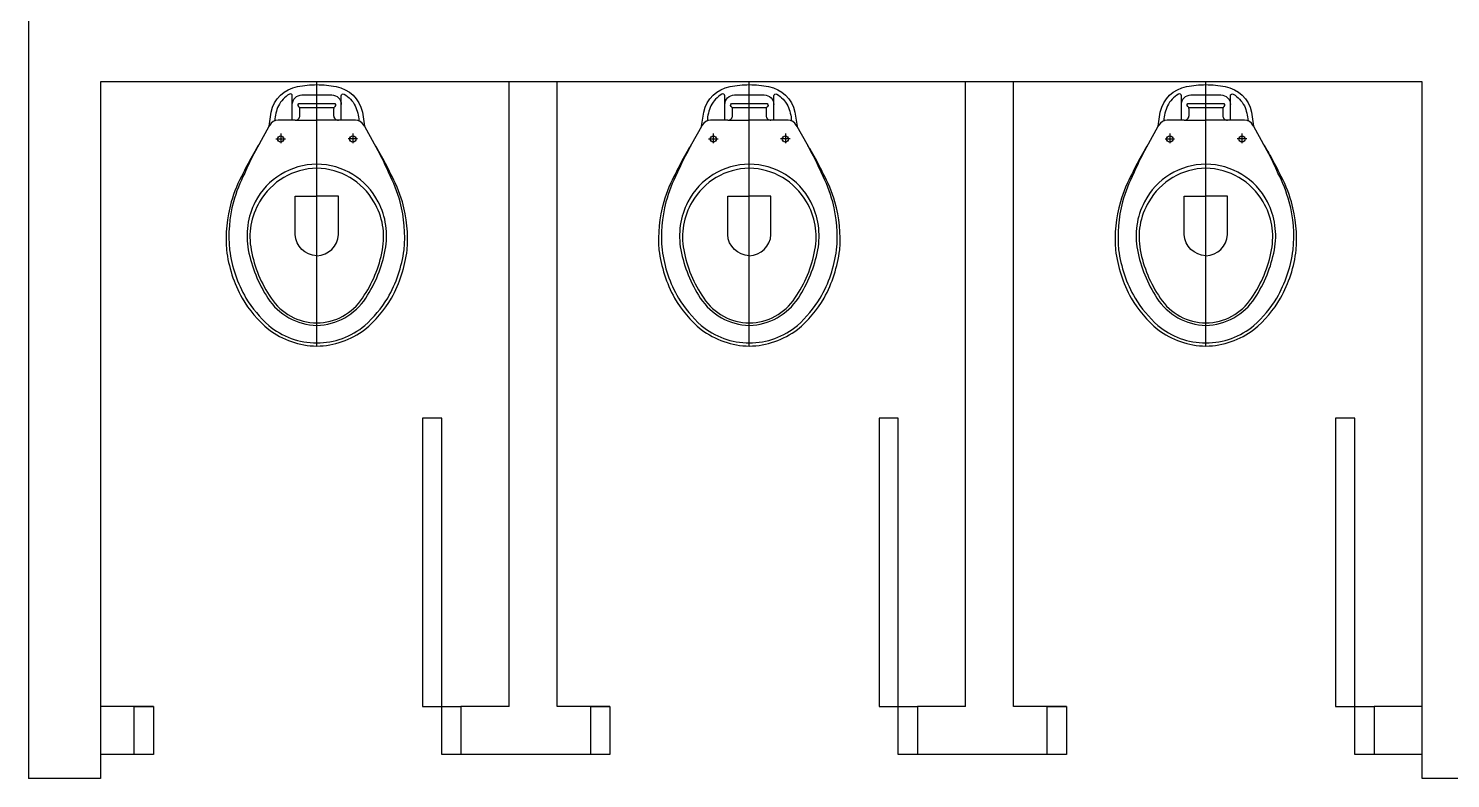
# Model space of a CAD drawing. Header units: millimetres. Extents: x 20431 to 27288, y 6147 to 13165.
# Drawn here: x 20973.3 to 21269.2, y 8777.1 to 8933.2 of the extents above; entities that cross this region are included whole.
import ezdxf

# ---------------------------------------------------------------- set-up
doc = ezdxf.new("R2010")
doc.units = ezdxf.units.MM
doc.header["$MEASUREMENT"] = 0
for name, color, linetype in [('Arqui-02', 2, 'Continuous'), ('Arqui-Louças', 30, 'Continuous'), ('Arqui-Paredes', 3, 'Continuous')]:
    doc.layers.add(name, color=color, linetype=linetype)

msp = doc.modelspace()

# ---------------------------------------------------------------- linework, layer by layer
at = {"layer": 'Arqui-02'}
for p, q in [((20999.3, 8792.1), (20988.3, 8792.1)), ((21073.3, 8792.1), (21063.3, 8792.1)), ((21094.3, 8792.1), (21083.3, 8792.1)), ((21168.3, 8792.1), (21158.3, 8792.1)), ((21189.3, 8792.1), (21178.3, 8792.1)), ((21263.3, 8792.1), (21253.3, 8792.1)), ((20999.3, 8782.1), (20988.3, 8782.1)), ((21094.3, 8782.1), (21063.3, 8782.1)), ((21189.3, 8782.1), (21158.3, 8782.1)), ((21263.3, 8782.1), (21253.3, 8782.1))]:
    msp.add_line(p, q, dxfattribs=at)
for points in [[(21073.3, 8792.1), (21073.3, 8922.1)], [(21083.3, 8792.1), (21083.3, 8922.1)], [(21168.3, 8792.1), (21168.3, 8922.1)], [(21178.3, 8792.1), (21178.3, 8922.1)]]:
    msp.add_lwpolyline(points, dxfattribs=at)
for points in [[(21059.3, 8792.1), (21059.3, 8852.1), (21055.3, 8852.1), (21055.3, 8792.1)], [(21154.3, 8792.1), (21154.3, 8852.1), (21150.3, 8852.1), (21150.3, 8792.1)], [(21249.3, 8792.1), (21249.3, 8852.1), (21245.3, 8852.1), (21245.3, 8792.1)], [(20995.3, 8782.1), (20995.3, 8792.1), (20999.3, 8792.1), (20999.3, 8782.1)], [(20995.3, 8782.1), (20995.3, 8792.1), (20999.3, 8792.1), (20999.3, 8782.1)], [(21059.3, 8782.1), (21059.3, 8792.1), (21063.3, 8792.1), (21063.3, 8782.1)], [(21090.3, 8782.1), (21090.3, 8792.1), (21094.3, 8792.1), (21094.3, 8782.1)], [(21090.3, 8782.1), (21090.3, 8792.1), (21094.3, 8792.1), (21094.3, 8782.1)], [(21154.3, 8782.1), (21154.3, 8792.1), (21158.3, 8792.1), (21158.3, 8782.1)], [(21185.3, 8782.1), (21185.3, 8792.1), (21189.3, 8792.1), (21189.3, 8782.1)], [(21185.3, 8782.1), (21185.3, 8792.1), (21189.3, 8792.1), (21189.3, 8782.1)], [(21249.3, 8782.1), (21249.3, 8792.1), (21253.3, 8792.1), (21253.3, 8782.1)]]:
    msp.add_lwpolyline(points, close=True, dxfattribs=at)
at = {"layer": 'Arqui-Louças'}
for p, q in [((21033.3, 8867.1), (21033.3, 8922.1)), ((21123.3, 8867.1), (21123.3, 8922.1)), ((21218.3, 8867.1), (21218.3, 8922.1)), ((21024.8, 8910.2), (21026.8, 8910.2)), ((21025.8, 8911.3), (21025.8, 8909.3)), ((21041.8, 8910.2), (21039.8, 8910.2)), ((21040.8, 8911.3), (21040.8, 8909.3)), ((21114.8, 8910.2), (21116.8, 8910.2)), ((21115.8, 8911.3), (21115.8, 8909.3)), ((21131.8, 8910.2), (21129.8, 8910.2)), ((21130.8, 8911.3), (21130.8, 8909.3)), ((21209.8, 8910.2), (21211.8, 8910.2)), ((21210.8, 8911.3), (21210.8, 8909.3)), ((21226.8, 8910.2), (21224.8, 8910.2)), ((21225.8, 8911.3), (21225.8, 8909.3))]:
    msp.add_line(p, q, dxfattribs=at)
for points in [[(21023.36, 8912.81, 0.047116), (21023.37, 8912.87), (21023.81, 8915.79, -0.305161), (21029.3, 8921.1, -0.049506), (21033.3, 8921.5, -0.049506), (21037.3, 8921.1, -0.305161), (21042.78, 8915.79), (21043.23, 8912.87, 0.047116), (21043.24, 8912.81)], [(21028.2, 8914.1), (21028.2, 8917.35), (21028.2, 8919.19, 0.5854), (21027.59, 8919.53, 0.134872), (21025.3, 8917.1, 0.082359), (21024.53, 8913.96)], [(21028.2, 8917.35, -0.414214), (21030.2, 8919.35), (21033.3, 8919.35), (21036.4, 8919.35, -0.414214), (21038.4, 8917.35)], [(21038.4, 8914.1), (21038.4, 8917.35), (21038.4, 8919.19, -0.5854), (21039.01, 8919.53, -0.134872), (21041.3, 8917.1, -0.082359), (21042.07, 8913.96)], [(21113.36, 8912.81, 0.047116), (21113.37, 8912.87), (21113.81, 8915.79, -0.305161), (21119.3, 8921.1, -0.049506), (21123.3, 8921.5, -0.049506), (21127.3, 8921.1, -0.305161), (21132.78, 8915.79), (21133.23, 8912.87, 0.047116), (21133.24, 8912.81)], [(21118.2, 8914.1), (21118.2, 8917.35), (21118.2, 8919.19, 0.5854), (21117.59, 8919.53, 0.134872), (21115.3, 8917.1, 0.082359), (21114.53, 8913.96)], [(21118.2, 8917.35, -0.414214), (21120.2, 8919.35), (21123.3, 8919.35), (21126.4, 8919.35, -0.414214), (21128.4, 8917.35)], [(21128.4, 8914.1), (21128.4, 8917.35), (21128.4, 8919.19, -0.5854), (21129.01, 8919.53, -0.134872), (21131.3, 8917.1, -0.082359), (21132.07, 8913.96)], [(21208.36, 8912.81, 0.047116), (21208.37, 8912.87), (21208.81, 8915.79, -0.305161), (21214.3, 8921.1, -0.049506), (21218.3, 8921.5, -0.049506), (21222.3, 8921.1, -0.305161), (21227.78, 8915.79), (21228.23, 8912.87, 0.047116), (21228.24, 8912.81)], [(21213.2, 8914.1), (21213.2, 8917.35), (21213.2, 8919.19, 0.5854), (21212.59, 8919.53, 0.134872), (21210.3, 8917.1, 0.082359), (21209.53, 8913.96)], [(21213.2, 8917.35, -0.414214), (21215.2, 8919.35), (21218.3, 8919.35), (21221.4, 8919.35, -0.414214), (21223.4, 8917.35)], [(21223.4, 8914.1), (21223.4, 8917.35), (21223.4, 8919.19, -0.5854), (21224.01, 8919.53, -0.134872), (21226.3, 8917.1, -0.082359), (21227.07, 8913.96)], [(21028.8, 8914.1, 0.414214), (21029.8, 8915.1), (21029.8, 8916.39, 0.226163), (21029.54, 8916.94, -0.733322), (21029.8, 8917.6), (21033.3, 8917.6), (21036.8, 8917.6, -0.733322), (21037.06, 8916.94, 0.226163), (21036.8, 8916.39), (21036.8, 8915.1, 0.414214), (21037.8, 8914.1)], [(21118.8, 8914.1, 0.414214), (21119.8, 8915.1), (21119.8, 8916.39, 0.226163), (21119.54, 8916.94, -0.733322), (21119.8, 8917.6), (21123.3, 8917.6), (21126.8, 8917.6, -0.733322), (21127.06, 8916.94, 0.226163), (21126.8, 8916.39), (21126.8, 8915.1, 0.414214), (21127.8, 8914.1)], [(21213.8, 8914.1, 0.414214), (21214.8, 8915.1), (21214.8, 8916.39, 0.226163), (21214.54, 8916.94, -0.733322), (21214.8, 8917.6), (21218.3, 8917.6), (21221.8, 8917.6, -0.733322), (21222.06, 8916.94, 0.226163), (21221.8, 8916.39), (21221.8, 8915.1, 0.414214), (21222.8, 8914.1)], [(21028.8, 8914.1), (21025.25, 8914.1, 0.269143), (21023.51, 8913.09), (21023.36, 8912.81, -0.044891), (21023.33, 8912.76), (21021.3, 8909.1, 0.036783), (21020.1, 8907.1, 0.0196), (21018, 8903.1, 0.056836), (21015.5, 8897.1, 0.089116), (21014.5, 8887.1, 0.095425), (21017.75, 8877.1, 0.091656), (21023.3, 8870.55, 0.16072), (21033.3, 8867.1, 0.16072), (21043.3, 8870.55, 0.091656), (21048.85, 8877.1, 0.095425), (21052.1, 8887.1, 0.089116), (21051.1, 8897.1, 0.056836), (21048.6, 8903.1, 0.0196), (21046.5, 8907.1, 0.036783), (21045.3, 8909.1), (21043.26, 8912.76, -0.044891), (21043.24, 8912.81), (21043.08, 8913.09, 0.269143), (21041.35, 8914.1), (21037.8, 8914.1)], [(21118.8, 8914.1), (21115.25, 8914.1, 0.269143), (21113.51, 8913.09), (21113.36, 8912.81, -0.044891), (21113.33, 8912.76), (21111.3, 8909.1, 0.036783), (21110.1, 8907.1, 0.0196), (21108, 8903.1, 0.056836), (21105.5, 8897.1, 0.089116), (21104.5, 8887.1, 0.095425), (21107.75, 8877.1, 0.091656), (21113.3, 8870.55, 0.16072), (21123.3, 8867.1, 0.16072), (21133.3, 8870.55, 0.091656), (21138.85, 8877.1, 0.095425), (21142.1, 8887.1, 0.089116), (21141.1, 8897.1, 0.056836), (21138.6, 8903.1, 0.0196), (21136.5, 8907.1, 0.036783), (21135.3, 8909.1), (21133.26, 8912.76, -0.044891), (21133.24, 8912.81), (21133.08, 8913.09, 0.269143), (21131.35, 8914.1), (21127.8, 8914.1)], [(21213.8, 8914.1), (21210.25, 8914.1, 0.269143), (21208.51, 8913.09), (21208.36, 8912.81, -0.044891), (21208.33, 8912.76), (21206.3, 8909.1, 0.036783), (21205.1, 8907.1, 0.0196), (21203, 8903.1, 0.056836), (21200.5, 8897.1, 0.089116), (21199.5, 8887.1, 0.095425), (21202.75, 8877.1, 0.091656), (21208.3, 8870.55, 0.16072), (21218.3, 8867.1, 0.16072), (21228.3, 8870.55, 0.091656), (21233.85, 8877.1, 0.095425), (21237.1, 8887.1, 0.089116), (21236.1, 8897.1, 0.056836), (21233.6, 8903.1, 0.0196), (21231.5, 8907.1, 0.036783), (21230.3, 8909.1), (21228.26, 8912.76, -0.044891), (21228.24, 8912.81), (21228.08, 8913.09, 0.269143), (21226.35, 8914.1), (21222.8, 8914.1)], [(21021.3, 8909.1), (21020.2, 8907.1, 0.0204), (21018.3, 8903.1, 0.050595), (21015.95, 8897.1, 0.089432), (21015.15, 8887.1, 0.098712), (21018.55, 8877.1, 0.072481), (21023.3, 8871.4, 0.182574), (21033.3, 8867.8, 0.182574), (21043.3, 8871.4, 0.072481), (21048.05, 8877.1, 0.098712), (21051.45, 8887.1, 0.089432), (21050.65, 8897.1, 0.050595), (21048.3, 8903.1, 0.0204), (21046.4, 8907.1), (21045.3, 8909.1)], [(21111.3, 8909.1), (21110.2, 8907.1, 0.0204), (21108.3, 8903.1, 0.050595), (21105.95, 8897.1, 0.089432), (21105.15, 8887.1, 0.098712), (21108.55, 8877.1, 0.072481), (21113.3, 8871.4, 0.182574), (21123.3, 8867.8, 0.182574), (21133.3, 8871.4, 0.072481), (21138.05, 8877.1, 0.098712), (21141.45, 8887.1, 0.089432), (21140.65, 8897.1, 0.050595), (21138.3, 8903.1, 0.0204), (21136.4, 8907.1), (21135.3, 8909.1)], [(21206.3, 8909.1), (21205.2, 8907.1, 0.0204), (21203.3, 8903.1, 0.050595), (21200.95, 8897.1, 0.089432), (21200.15, 8887.1, 0.098712), (21203.55, 8877.1, 0.072481), (21208.3, 8871.4, 0.182574), (21218.3, 8867.8, 0.182574), (21228.3, 8871.4, 0.072481), (21233.05, 8877.1, 0.098712), (21236.45, 8887.1, 0.089432), (21235.65, 8897.1, 0.050595), (21233.3, 8903.1, 0.0204), (21231.4, 8907.1), (21230.3, 8909.1)], [(21033.3, 8885.9, -0.394755), (21028.8, 8890.3), (21028.8, 8898.3), (21033.3, 8898.3)], [(21033.3, 8885.9, 0.394755), (21037.8, 8890.3), (21037.8, 8898.3), (21033.3, 8898.3)], [(21123.3, 8885.9, -0.394755), (21118.8, 8890.3), (21118.8, 8898.3), (21123.3, 8898.3)], [(21123.3, 8885.9, 0.394755), (21127.8, 8890.3), (21127.8, 8898.3), (21123.3, 8898.3)], [(21218.3, 8885.9, -0.394755), (21213.8, 8890.3), (21213.8, 8898.3), (21218.3, 8898.3)], [(21218.3, 8885.9, 0.394755), (21222.8, 8890.3), (21222.8, 8898.3), (21218.3, 8898.3)]]:
    msp.add_lwpolyline(points, format="xyb", dxfattribs=at)
for points in [[(21029.8, 8916.75), (21033.3, 8916.75), (21036.8, 8916.75)], [(21119.8, 8916.75), (21123.3, 8916.75), (21126.8, 8916.75)], [(21214.8, 8916.75), (21218.3, 8916.75), (21221.8, 8916.75)], [(21028.8, 8914.1), (21033.29, 8914.1)], [(21037.8, 8914.1), (21033.3, 8914.1)], [(21118.8, 8914.1), (21123.29, 8914.1)], [(21127.8, 8914.1), (21123.3, 8914.1)], [(21213.8, 8914.1), (21218.29, 8914.1)], [(21222.8, 8914.1), (21218.3, 8914.1)]]:
    msp.add_lwpolyline(points, dxfattribs=at)
for points in [[(21046.1, 8897.1, 0.278895), (21033.3, 8904.95, 0.278895), (21020.5, 8897.1, 0.167831), (21019.05, 8887.1, 0.098952), (21023.1, 8877.1, 0.247323), (21033.3, 8871.4, 0.247323), (21043.5, 8877.1, 0.098952), (21047.55, 8887.1, 0.167831)], [(21045.2, 8897.1, 0.264523), (21033.3, 8904.1, 0.264523), (21021.4, 8897.1, 0.185303), (21019.65, 8887.1, 0.106842), (21023.8, 8877.1, 0.250606), (21033.3, 8871.9, 0.250606), (21042.8, 8877.1, 0.106842), (21046.95, 8887.1, 0.185303)], [(21136.1, 8897.1, 0.278895), (21123.3, 8904.95, 0.278895), (21110.5, 8897.1, 0.167831), (21109.05, 8887.1, 0.098952), (21113.1, 8877.1, 0.247323), (21123.3, 8871.4, 0.247323), (21133.5, 8877.1, 0.098952), (21137.55, 8887.1, 0.167831)], [(21135.2, 8897.1, 0.264523), (21123.3, 8904.1, 0.264523), (21111.4, 8897.1, 0.185303), (21109.65, 8887.1, 0.106842), (21113.8, 8877.1, 0.250606), (21123.3, 8871.9, 0.250606), (21132.8, 8877.1, 0.106842), (21136.95, 8887.1, 0.185303)], [(21231.1, 8897.1, 0.278895), (21218.3, 8904.95, 0.278895), (21205.5, 8897.1, 0.167831), (21204.05, 8887.1, 0.098952), (21208.1, 8877.1, 0.247323), (21218.3, 8871.4, 0.247323), (21228.5, 8877.1, 0.098952), (21232.55, 8887.1, 0.167831)], [(21230.2, 8897.1, 0.264523), (21218.3, 8904.1, 0.264523), (21206.4, 8897.1, 0.185303), (21204.65, 8887.1, 0.106842), (21208.8, 8877.1, 0.250606), (21218.3, 8871.9, 0.250606), (21227.8, 8877.1, 0.106842), (21231.95, 8887.1, 0.185303)]]:
    msp.add_lwpolyline(points, format="xyb", close=True, dxfattribs=at)
for centre in [(21025.8, 8910.2), (21040.8, 8910.2), (21115.8, 8910.2), (21130.8, 8910.2), (21210.8, 8910.2), (21225.8, 8910.2)]:
    msp.add_circle(centre, 0.65, dxfattribs=at)
at = {"layer": 'Arqui-Paredes'}
for p, q in [((20973.3, 8937.1), (20973.3, 8777.1)), ((21263.3, 8922.1), (20988.3, 8922.1)), ((20988.3, 8922.1), (20988.3, 8777.1)), ((21263.3, 8777.1), (21263.3, 8922.1)), ((20988.3, 8777.1), (20973.3, 8777.1)), ((21553.3, 8777.1), (21263.3, 8777.1))]:
    msp.add_line(p, q, dxfattribs=at)
msp.add_lwpolyline([(21263.3, 8792.1), (21263.3, 8922.1)], dxfattribs=at)

doc.saveas('drawing.dxf')
